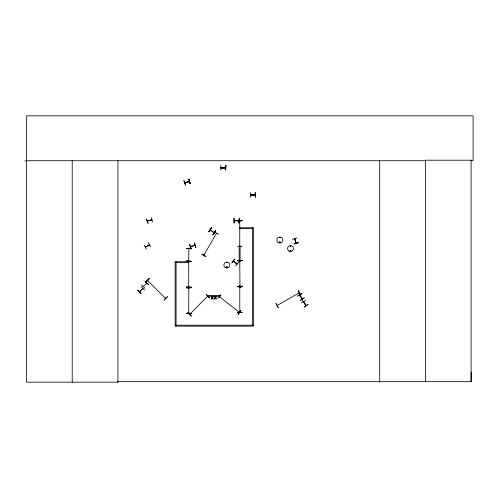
<?xml version="1.0" encoding="UTF-8"?>
<svg xmlns="http://www.w3.org/2000/svg" width="498" height="498" viewBox="0 0 498 498"><rect width="100%" height="100%" fill="white"/><g stroke="black" fill="none" stroke-linecap="round" stroke-linejoin="round"><path stroke-width="0.75" d="M470.772 160.723L473.1 160.723L473.1 115.822L26.506 115.822L26.506 382.178L118.001 382.178L117.939 381.655L471.114 381.655L471.183 372.025M145.273 247.064L149.468 244.817M216.506 233.63L216.698 233.245M148.012 280.548L147.638 280.243M165.373 297.941L165.622 298.227M188.68 262.023L188.723 261.593L188.698 286.979M239.98 221.237L239.974 220.907M239.992 246.242L239.968 245.825M239.731 285.79L239.974 286.207L239.762 260.753L239.787 261.213M239.756 287.414L239.787 286.916M239.968 312.333L239.781 311.866L239.974 312.383M226.578 262.514L227.057 262.707L226.627 262.465M226.509 267.277C227.362 266.206 226.982 268.434 226.559 267.202M227.262 267.277C225.943 268.771 226.82 265.521 227.231 267.507M280.044 237.602L279.565 237.471L280.075 237.54M280.125 242.321C279.559 241.156 279.422 243.13 280.063 242.377M280.231 242.345C279.546 240.565 279.092 243.777 280.274 242.233M290.209 250.718C291.262 251.652 290.16 250.096 290.527 250.519M290.776 246.174L290.297 245.975L290.726 246.224M290.969 250.917C290.209 249.125 289.848 252.343 290.95 250.799M237.116 264.002L233.338 261.101L237.036 263.94M294.804 238.698L294.685 239.09M295.899 242.707L296.242 243.136M296.005 243.105L294.791 238.667M219.307 296.652L219.73 296.945L219.437 296.484M239.009 312.103L239.426 312.184M298.831 293.029L299.366 292.899M188.947 287.838L188.954 288.249M239.762 220.913L239.75 246.267L239.781 245.813M239.762 287.016L239.955 287.39L239.974 286.929M149.506 244.985L145.379 247.226M184.82 182.716L185.324 182.567M204.192 254.951L203.838 255.188L204.211 254.964M216.319 233.525L216.53 233.201L203.838 255.188M146.624 283.107L146.406 283.561M302.087 299.155L299.721 295.015M300.014 295.513L299.896 294.934M305.853 305.704C299.447 294.698 307.26 308.206 305.797 305.131M306.021 305.529L303.656 301.527L303.662 301.962M188.68 260.908L188.86 248.421M151.846 219.817L147.414 221.156M195.11 245.446L190.572 246.778M188.91 262.06L188.891 261.643M188.761 287.825L188.73 288.323M239.968 261.201L239.949 260.784M239.98 287.427L239.974 287.01M237.49 220.795L242.246 220.533L234.29 220.533M220.869 167.589L225.532 167.807M250.438 194.874L255.2 194.874M201.821 254.092L205.836 256.657M214.557 232.024L218.728 234.321M205.823 256.675L201.783 254.154M302.274 299.043L302.006 298.582M294.604 238.766L296.08 243.186M143.312 286.456L146.798 283.275M143.735 286.338L143.281 286.493M277.76 305.405L277.398 305.616M139.446 291.654L142.895 288.485L139.558 291.816M208.861 231.732L211.625 227.854M208.892 231.751L211.463 227.735L208.917 231.769M215.584 230.667L213.013 234.683L215.553 230.649M212.851 234.564L215.609 230.692M212.995 234.67L215.752 230.792M210.293 229.952L214.115 232.728M231.906 262.9L234.608 258.972L231.962 262.938M233.369 261.189L237.204 263.772M235.766 265.795L238.679 262.029M217.894 298.433L220.763 294.635M219.618 296.926L219.506 296.534M238.15 314.313L240.87 310.403L238.169 314.325M238.013 314.207L240.895 310.422M238.928 220.757L234.297 220.776M221.336 167.776L221.429 167.957M225.563 167.776L220.869 167.758M144.986 281.488L148.56 284.644L145.036 281.445M145.721 281.806L149.251 278.606L145.908 281.993M145.864 281.949L149.244 278.6M145.03 288.224L141.6 284.924M163.929 300.014L167.322 296.671M164.103 300.182L167.446 296.796M187.833 312.744L191.232 316.074M190.143 313.908L189.856 314.232M207.672 296.154L207.442 296.652L207.784 296.266M140.965 293.621L137.616 290.241M144.52 290.066L141.202 286.655M299.298 292.973L299.012 293.141M239.955 221.286L239.949 220.857M188.929 288.298L188.954 287.919M188.929 313.254L188.923 312.825M189.825 314.257L207.604 296.154L207.473 296.609M276.054 303.519L278.251 307.745L276.029 303.537M297.617 295.968L301.726 293.565M297.704 296.123L301.844 293.776M304.272 297.91L300.282 300.512L304.253 297.879M301.508 302.728L305.598 300.294M308.038 304.459L304.048 307.061L308.019 304.427M301.346 298.476L303.687 302.529M189.34 181.577L184.914 182.859M151.822 219.861L147.346 220.988L151.753 219.63M190.609 246.572L195.011 245.246M144.19 245.041L146.431 249.243M148.385 242.794L150.664 246.971M210.343 229.765L214.016 232.641M299.186 292.787L277.262 305.473L277.573 305.262M292.394 239.32L296.933 237.895M298.495 242.651L293.901 243.902L298.501 242.669M183.899 180.593L185.499 185.082M189.439 181.552L184.864 182.704L189.271 181.347M185.53 185.075L183.924 180.587M151.193 217.427L152.6 221.971M148.012 223.359L146.381 218.877L147.981 223.365M189.607 244.499L191.002 249.05M195.789 247.606L194.65 242.98M255.101 195.085L250.457 195.06L255.2 195.085M226.721 266.86L227.044 266.903M147.526 280.424L165.436 298.346M188.985 181.652L189.377 181.34M220.95 167.963L225.631 167.807L220.95 167.913M233.917 218.292L233.967 223.048M242.246 220.552L237.49 220.826M234.247 220.751L242.246 220.726M242.246 246.28L237.49 246.373M242.246 260.479L237.49 260.753L242.246 260.454M237.49 260.722L242.246 260.653M191.188 261.338L186.426 261.344L191.188 261.581C187.783 260.298 181.434 261.494 191.164 261.263M186.426 261.543L191.188 261.512M237.49 286.232L242.246 286.269M237.484 286.667L242.246 286.655M191.188 287.302L186.426 287.091L191.188 287.327M186.426 287.122L191.188 287.072M237.49 286.86L242.246 286.836M186.464 287.769L191.22 287.776M237.49 312.476L242.252 312.644L237.49 312.414M191.226 313.535L186.464 313.323L191.226 313.553M186.464 313.354L191.226 313.354M191.157 248.272L186.401 248.402M186.401 248.371L191.157 248.259M186.401 261.182L191.164 261.251M24.9 160.91L26.506 160.904M26.506 160.723L425.404 160.723M220.869 165.292L220.838 170.055M220.95 167.807L225.631 167.807M250.438 192.577L250.407 197.333M255.2 192.577L255.462 197.333L255.269 192.577M252.604 228.675L239.912 228.675L239.912 227.748L253.532 227.748L253.532 326.134L175.153 326.134L175.153 261.749L188.773 261.749M176.08 262.67L188.773 262.67M175.153 325.206L253.532 325.206M219.375 296.702L219.686 296.92M238.984 312.053L239.364 312.346L219.35 296.652M190.105 313.945L189.651 314.17M187.97 312.607L191.357 315.95M137.741 290.116L141.108 293.478M299.939 295.009L302.249 298.999M300.269 295.918L301.651 298.277M294.941 239.663L295.793 242.258M188.773 179.124L190.149 183.681M194.475 243.03L195.82 247.593M189.794 244.443L191.17 249M239.781 285.74L239.787 286.169M234.116 218.286L234.141 223.048M188.761 288.305L188.761 287.875L188.761 313.254L188.761 312.825M471.114 381.655L471.114 160.207L425.404 160.207L425.404 381.655M379.688 160.723L379.688 382.178M252.604 227.748L252.604 325.206M239.787 286.966L239.787 312.346M176.08 261.749L176.08 325.206M117.933 160.723L117.933 382.178M72.222 160.723L72.222 382.178M212.926 296.615L212.316 297.605L211.333 296.615L212.111 297.872L211.314 299.13L212.297 298.128L213.293 299.13L212.503 297.854L213.293 296.615L212.926 296.615M216.014 296.615L215.404 297.605L214.426 296.615L215.198 297.872L214.401 299.13L215.385 298.128L216.381 299.13L215.59 297.854L216.381 296.615L216.014 296.615M206.222 294.349L209.421 297.879L206.222 294.349M298.352 290.645L300.531 294.884L298.333 290.651M188.966 179.068L190.118 183.687L188.966 179.068M239.202 218.255L238.978 223.017L239.202 218.255M191.22 287.545L186.464 287.838L191.22 287.545M225.893 165.292L225.662 170.055L225.893 165.292M240.086 246.429L239.158 246.429L239.158 261.786L240.086 261.786L240.086 246.429M220.116 295.339L207.423 295.339L207.423 296.26L220.116 296.26L220.116 295.339M225.351 267.619A2.963 2.963 0 0 0 229.796 265.048A2.963 2.963 0 0 0 225.351 262.483A2.963 2.963 0 0 0 225.351 267.619M278.307 242.619A3.013 3.013 0 0 0 282.827 240.011A3.013 3.013 0 0 0 278.307 237.403A3.013 3.013 0 0 0 278.307 242.619M289.045 251.141A2.963 2.963 0 0 0 293.484 248.577A2.963 2.963 0 0 0 289.045 246.012A2.963 2.963 0 0 0 289.045 251.141"/></g></svg>
